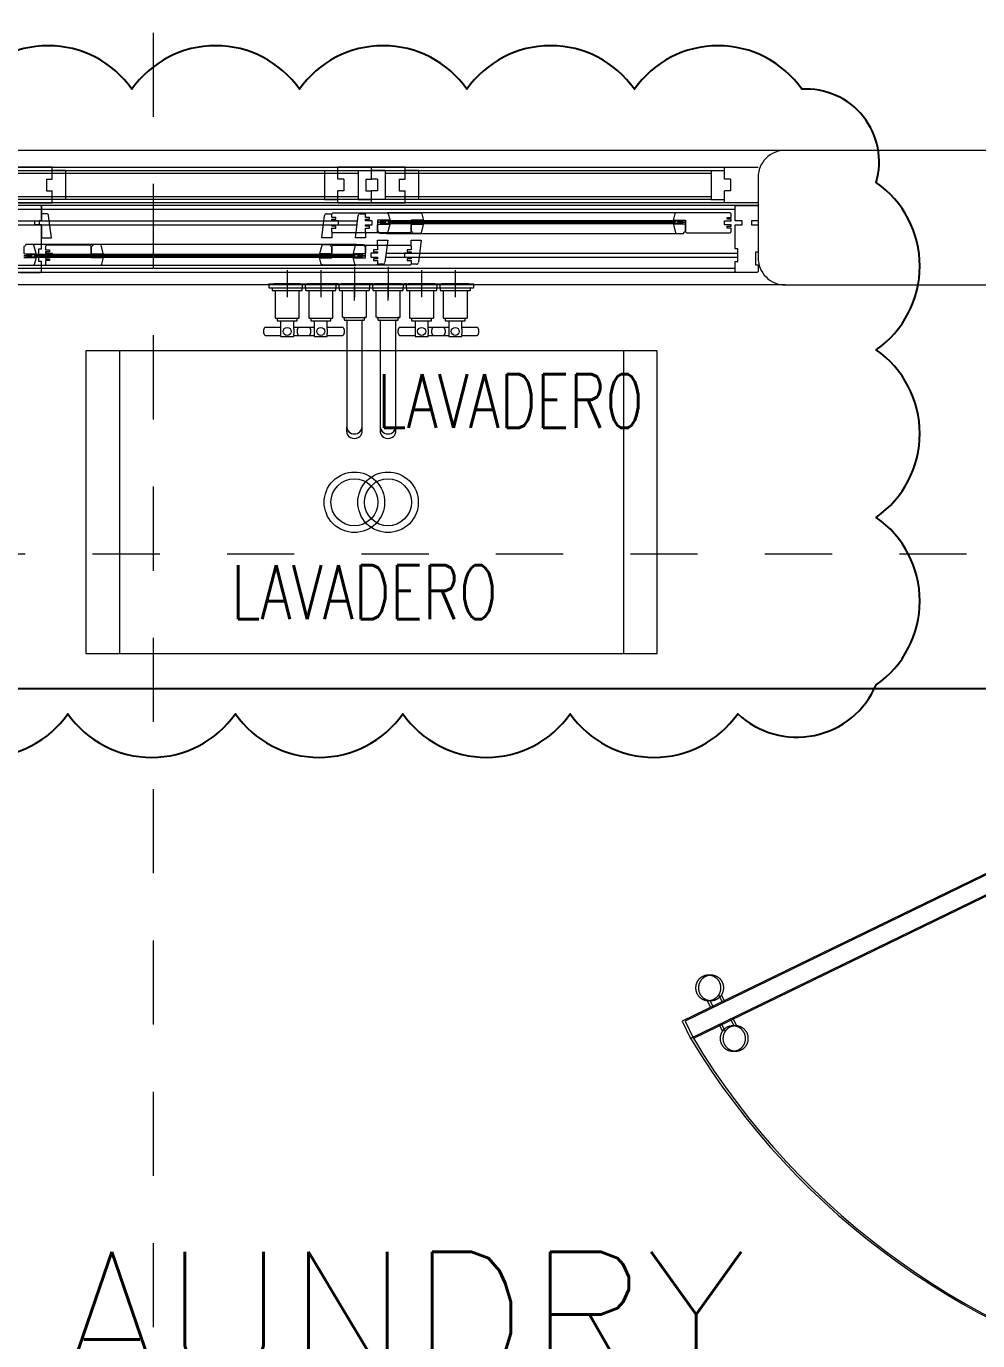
# Model space of a CAD drawing. Header units: metres. Extents: x -232 to 581, y 30 to 789.
# Drawn here: x 99.677 to 101.092, y 661.642 to 663.597 of the extents above; entities that cross this region are included whole.
import ezdxf

# ---------------------------------------------------------------- set-up
doc = ezdxf.new("R2010")
doc.units = ezdxf.units.M
for name, pattern in [('CENTER2', [28.575, 19.05, -3.175, 3.175, -3.175]), ('DASHED', [0.75, 0.5, -0.25]), ('HIDDEN2', [0.1875, 0.125, -0.0625])]:
    doc.linetypes.add(name, pattern=pattern)
for name, color, linetype, lineweight in [('A-DOOR', 35, 'Continuous', 5), ('A-WALL', 250, 'Continuous', 20), ('baños', 140, 'Continuous', 0), ('cristales', 131, 'Continuous', 0), ('MOB FIJOS', 251, 'Continuous', 0), ('PROYECCION', 9, 'DASHED', 0), ('textos', 7, 'Continuous', 0)]:
    doc.layers.add(name, color=color, linetype=linetype, lineweight=lineweight)
doc.layers.add('MOBILIARIOS', color=252, linetype='Continuous')
doc.layers.add('Techos 1', color=7, linetype='HIDDEN2', lineweight=9, true_color=0x42391a)
doc.styles.add('Arch-Dim', font='romans.shx', dxfattribs={"width": 0.75})
doc.styles.get("Standard").update_dxf_attribs({"font": 'arial.ttf'})

# ---------------------------------------------------------------- blocks, each defined once
blk = doc.blocks.new('puerta 1.00')
at = {"layer": 'A-DOOR'}
for p, q in [((-0.15, -0.0125), (-0.9369, -0.3949)), ((-0.1376, -0.038), (-0.15, -0.0125)), ((-0.1376, -0.038), (-0.9245, -0.4204)), ((-0.8946, -0.3743), (-0.8996, -0.3641)), ((-0.8777, -0.3661), (-0.8826, -0.3559)), ((-0.9369, -0.3949), (-0.9245, -0.4204)), ((-0.8822, -0.3998), (-0.8772, -0.4101)), ((-0.8653, -0.3916), (-0.8603, -0.4018))]:
    blk.add_line(p, q, dxfattribs=at)
for points in [[(-0.08, 0), (-0.08, -0.025), (-0.125, -0.025), (-0.125, -0.0125), (-0.2, -0.0125), (-0.2, 0), (-0.08, 0)], [(-0.08, -0.95), (-0.08, -0.925), (-0.125, -0.925), (-0.125, -0.9375), (-0.2, -0.9375), (-0.2, -0.95), (-0.08, -0.95)]]:
    blk.add_lwpolyline(points, dxfattribs=at)
blk.add_arc((0.0366, 0.1602), 1.1229, 211.1336, 257.8343, dxfattribs=at)
for points in [[(-0.8982, -0.3642), (-0.9033, -0.3642), (-0.912, -0.3591), (-0.917, -0.3504), (-0.917, -0.3403), (-0.912, -0.3316), (-0.9033, -0.3265), (-0.8932, -0.3265), (-0.8844, -0.3316), (-0.8794, -0.3403), (-0.8794, -0.3504), (-0.8844, -0.3591), (-0.8932, -0.3642), (-0.8982, -0.3642)], [(-0.8617, -0.4394), (-0.8667, -0.4394), (-0.8754, -0.4344), (-0.8805, -0.4256), (-0.8805, -0.4156), (-0.8754, -0.4068), (-0.8667, -0.4018), (-0.8566, -0.4018), (-0.8479, -0.4068), (-0.8428, -0.4156), (-0.8428, -0.4257), (-0.8479, -0.4344), (-0.8566, -0.4394), (-0.8617, -0.4394)]]:
    blk.add_open_spline(points, degree=2, dxfattribs=at)
blk = doc.blocks.new('bn29-63')
at = {"linetype": 'CENTER2'}
for p, q in [((-0.1, 0.02), (-0.1, -0.02)), ((0, 0.025), (0, 0.0035)), ((0, 0.02), (0, -0.02)), ((0.1, 0.02), (0.1, -0.02)), ((-0.025, 0), (-0.031, 0)), ((0.02, 0), (-0.02, 0)), ((0.025, 0), (0.031, 0)), ((-0.08, 0), (-0.12, 0)), ((0, -0.025), (0, -0.0035)), ((0.12, 0), (0.08, 0))]:
    blk.add_line(p, q, dxfattribs=at)
at = {"linetype": 'Continuous'}
for p, q in [((-0.0275, 0), (-0.0275, -0.0055)), ((0.0275, -0.0055), (0.0275, 0)), ((-0.1275, 0), (-0.0725, 0)), ((-0.1275, 0), (-0.1275, -0.0055)), ((-0.127, -0.006), (-0.073, -0.006)), ((-0.1225, -0.0065), (-0.1225, -0.0095)), ((-0.122, -0.01), (-0.078, -0.01)), ((-0.118, -0.01), (-0.118, -0.0505)), ((-0.082, -0.0505), (-0.082, -0.01)), ((-0.0775, -0.0095), (-0.0775, -0.0065)), ((-0.0725, -0.0055), (-0.0725, 0)), ((-0.0225, -0.007), (-0.0225, -0.0095)), ((-0.018, -0.011), (-0.018, -0.0495)), ((0.018, -0.0495), (0.018, -0.011)), ((0.0225, -0.0095), (0.0225, -0.007)), ((0.0725, 0), (0.1275, 0)), ((0.0725, 0), (0.0725, -0.0055)), ((0.073, -0.006), (0.127, -0.006)), ((0.0775, -0.0065), (0.0775, -0.0095)), ((0.078, -0.01), (0.122, -0.01)), ((0.082, -0.01), (0.082, -0.0505)), ((0.118, -0.0505), (0.118, -0.01)), ((0.1225, -0.0095), (0.1225, -0.0065)), ((0.1275, -0.0055), (0.1275, 0)), ((-0.1175, -0.051), (-0.0825, -0.051)), ((-0.1148, -0.051), (-0.1148, -0.0547)), ((-0.1144, -0.0552), (-0.0856, -0.0552)), ((-0.1098, -0.0554), (-0.0903, -0.0554)), ((-0.1098, -0.0554), (-0.1098, -0.0674)), ((-0.1089, -0.0552), (-0.1089, -0.0554)), ((-0.0911, -0.0554), (-0.0911, -0.0552)), ((-0.0903, -0.0675), (-0.0903, -0.0554)), ((-0.0851, -0.0547), (-0.0851, -0.051)), ((-0.015, -0.051), (-0.015, -0.0535)), ((-0.0115, -0.055), (-0.0115, -0.1745)), ((0.0115, -0.1745), (0.0115, -0.055)), ((0.015, -0.0535), (0.015, -0.051)), ((0.0825, -0.051), (0.1175, -0.051)), ((0.0851, -0.051), (0.0851, -0.0547)), ((0.0856, -0.0552), (0.1144, -0.0552)), ((0.0902, -0.0554), (0.1097, -0.0554)), ((0.0902, -0.0554), (0.0902, -0.0674)), ((0.0911, -0.0552), (0.0911, -0.0554)), ((0.1089, -0.0554), (0.1089, -0.0552)), ((0.1097, -0.0675), (0.1097, -0.0554)), ((0.1148, -0.0547), (0.1148, -0.051)), ((-0.1353, -0.0707), (-0.1353, -0.0709)), ((-0.1353, -0.0709), (-0.1353, -0.0711)), ((-0.1098, -0.0649), (-0.132, -0.0649)), ((-0.132, -0.0769), (-0.1098, -0.0769)), ((-0.1098, -0.0743), (-0.1098, -0.0779)), ((-0.068, -0.0649), (-0.0903, -0.0649)), ((-0.0903, -0.0779), (-0.0903, -0.0744)), ((-0.0903, -0.0769), (-0.068, -0.0769)), ((-0.0647, -0.0709), (-0.0647, -0.0708)), ((-0.0647, -0.0711), (-0.0647, -0.0709)), ((0.0647, -0.0707), (0.0647, -0.0709)), ((0.0647, -0.0709), (0.0647, -0.0711)), ((0.0902, -0.0649), (0.068, -0.0649)), ((0.068, -0.0769), (0.0902, -0.0769)), ((0.0902, -0.0743), (0.0902, -0.0779)), ((0.132, -0.0649), (0.1097, -0.0649)), ((0.1097, -0.0779), (0.1097, -0.0744)), ((0.1097, -0.0769), (0.132, -0.0769)), ((0.1353, -0.0709), (0.1353, -0.0708)), ((0.1353, -0.0711), (0.1353, -0.0709)), ((-0.1092, -0.0784), (-0.0908, -0.0784)), ((0.0908, -0.0784), (0.1092, -0.0784)), ((-0.0115, -0.1745), (-0.0115, -0.2108)), ((0.0115, -0.2108), (0.0115, -0.1745)), ((-0.0116, -0.2129), (-0.0116, -0.2196)), ((-0.0115, -0.2108), (-0.0115, -0.2129)), ((0.0115, -0.2129), (0.0115, -0.2108)), ((0.0116, -0.2196), (0.0116, -0.2129))]:
    blk.add_line(p, q, dxfattribs=at)
for centre in [(-0.1, -0.0709), (0.1, -0.0709)]:
    blk.add_circle(centre, 0.006, dxfattribs=at)
for centre, radius, start, end in [((-0.127, -0.0055), 0.0005, 180, 270), ((-0.123, -0.0065), 0.0005, 0, 90), ((-0.122, -0.0095), 0.0005, 180, 270), ((-0.078, -0.0095), 0.0005, 270, 0), ((-0.077, -0.0065), 0.0005, 90, 180), ((-0.073, -0.0055), 0.0005, 270, 0), ((-0.027, -0.0055), 0.000484, 180.5909, 257.2082), ((-0.0118, 2.0449), 2.0509, 269.6737, 270.0229), ((-0.0235, -0.007), 0.000994, 359.9015, 76.9051), ((-0.019, -0.011), 0.000956, 357.6447, 77.7093), ((0.019, -0.011), 0.000999, 105.4862, 180.0003), ((0.022, -0.0095), 0.000468, 302.2695, 1.2177), ((0.0235, -0.007), 0.000969, 105.515, 182.3446), ((0.073, -0.0055), 0.0005, 180, 270), ((0.077, -0.0065), 0.0005, 0, 90), ((0.078, -0.0095), 0.0005, 180, 270), ((0.122, -0.0095), 0.0005, 270, 0), ((0.123, -0.0065), 0.0005, 90, 180), ((0.127, -0.0055), 0.0005, 270, 0), ((-0.1175, -0.0505), 0.0005, 180, 270), ((-0.1144, -0.0547), 0.0005, 180, 270), ((-0.0856, -0.0547), 0.0005, 270, 0), ((-0.0825, -0.0505), 0.0005, 270, 0), ((-0.0175, -0.0495), 0.000478, 178.2673, 257.1382), ((-0.016, -0.051), 0.000959, 357.75, 77.9919), ((-0.0125, -0.055), 0.000979, 359.4823, 72.3164), ((0.0125, -0.055), 0.000994, 107.8916, 180.1174), ((0.0145, -0.0535), 0.000492, 288.0948, 0.3106), ((0.016, -0.051), 0.000997, 103.3628, 180.0254), ((0.0175, -0.0495), 0.000475, 305.7664, 0.8101), ((0.0825, -0.0505), 0.0005, 180, 270), ((0.0856, -0.0547), 0.0005, 180, 270), ((0.1144, -0.0547), 0.0005, 270, 0), ((0.1175, -0.0505), 0.0005, 270, 0), ((-0.1092, -0.0779), 0.0005, 180, 270), ((-0.0908, -0.0779), 0.0005, 270, 0), ((0.0908, -0.0779), 0.0005, 180, 270), ((0.1092, -0.0779), 0.0005, 270, 0), ((0, -0.2181), 0.0121, 213.9793, 325.1602)]:
    blk.add_arc(centre, radius, start, end, dxfattribs=at)
for centre, major_axis, ratio, start_param, end_param in [((0, 0), (0.0275, 0), 0.000034, 2.667121, 6.283185), ((0, 0), (0.0259, 0), 0.000034, 2.815846, 6.283185), ((0, 0), (0.0275, 0), 0.000034, 0, 0.47639), ((0, 0), (0.0259, 0), 0.000034, 0, 0.327867), ((0, -0.006), (0.027, 0), 0.000034, 3.141456, 6.282925), ((0, -0.01), (0.022, 0), 0.000034, 3.142066, 6.283185), ((0, -0.05), (0.0175, 0), 0.000034, 2.696758, 6.283185), ((0, -0.054), (0.0145, 0), 0.000034, 3.141569, 6.283185), ((0, -0.05), (0.0175, 0), 0.000034, 0, 0.440577), ((0, -0.2129), (0.0116, 0), 0.906322, 3.141593, 6.283185), ((0, -0.2129), (0.0115, 0), 0.906322, 3.141593, 6.283185), ((0, -0.2196), (0.0116, 0), 0.906322, 3.141593, 3.655143), ((0, -0.2196), (0.0116, 0), 0.906322, 5.752494, 6.283185)]:
    blk.add_ellipse(centre, major_axis=major_axis, ratio=ratio, start_param=start_param, end_param=end_param, dxfattribs=at)
for points, knots in [([(-0.0225, -0.0095), (-0.0225, -0.0095), (-0.0225, -0.0096), (-0.0225, -0.0097), (-0.0224, -0.0098), (-0.0223, -0.0099), (-0.0222, -0.01), (-0.0222, -0.01), (-0.0221, -0.01)], [0, 0, 0, 0, 0.042757, 0.325645, 0.547786, 0.733379, 0.889807, 1, 1, 1, 1]), ([(0.0271, -0.006), (0.0272, -0.006), (0.0272, -0.0059), (0.0274, -0.0058), (0.0275, -0.0057), (0.0275, -0.0056), (0.0275, -0.0055), (0.0275, -0.0055)], [0, 0, 0, 0, 0.168578, 0.402971, 0.679997, 0.948361, 1, 1, 1, 1]), ([(-0.015, -0.0535), (-0.015, -0.0535), (-0.015, -0.0536), (-0.015, -0.0537), (-0.0149, -0.0538), (-0.0148, -0.0539), (-0.0147, -0.054), (-0.0146, -0.054), (-0.0146, -0.054), (-0.0146, -0.054)], [0, 0, 0, 0, 0.071045, 0.33477, 0.544053, 0.719742, 0.867475, 0.987287, 1, 1, 1, 1]), ([(-0.1321, -0.0649), (-0.1321, -0.0649), (-0.1324, -0.0649), (-0.1329, -0.0651), (-0.1335, -0.0655), (-0.134, -0.066), (-0.1344, -0.0668), (-0.1348, -0.0677), (-0.1351, -0.0687), (-0.1353, -0.0697), (-0.1353, -0.0704), (-0.1353, -0.0707)], [0, 0, 0, 0, 0.045604, 0.158159, 0.271631, 0.39062, 0.514613, 0.640295, 0.76551, 0.890129, 1, 1, 1, 1]), ([(-0.1353, -0.0711), (-0.1353, -0.0712), (-0.1353, -0.0717), (-0.1352, -0.0726), (-0.135, -0.0736), (-0.1346, -0.0746), (-0.1342, -0.0754), (-0.1337, -0.0761), (-0.1332, -0.0766), (-0.1326, -0.0769), (-0.1322, -0.0769), (-0.1321, -0.0769)], [0, 0, 0, 0, 0.048847, 0.173034, 0.297636, 0.422848, 0.549037, 0.676469, 0.804317, 0.914337, 1, 1, 1, 1]), ([(-0.1098, -0.0674), (-0.1098, -0.0678), (-0.1097, -0.0681), (-0.1097, -0.0693), (-0.1097, -0.0701), (-0.1097, -0.0722), (-0.1098, -0.0734), (-0.1098, -0.0743)], [0.4022822, 0.4022822, 0.4022822, 0.4022822, 0.4375, 0.4375, 0.5, 0.5, 0.5975436, 0.5975436, 0.5975436, 0.5975436]), ([(-0.0903, -0.0675), (-0.0903, -0.0678), (-0.0903, -0.0682), (-0.0903, -0.0693), (-0.0903, -0.0701), (-0.0903, -0.0709)], [0.90411341, 0.90411341, 0.90411341, 0.90411341, 0.9375, 0.9375, 1, 1, 1, 1]), ([(-0.0647, -0.0708), (-0.0647, -0.0706), (-0.0647, -0.0701), (-0.0648, -0.0692), (-0.065, -0.0682), (-0.0654, -0.0672), (-0.0658, -0.0664), (-0.0663, -0.0657), (-0.0668, -0.0652), (-0.0674, -0.0649), (-0.0678, -0.0649), (-0.0679, -0.0649)], [0, 0, 0, 0, 0.048847, 0.173034, 0.297636, 0.422848, 0.549037, 0.676469, 0.804317, 0.914337, 1, 1, 1, 1]), ([(-0.0679, -0.0769), (-0.0679, -0.0769), (-0.0676, -0.0769), (-0.0671, -0.0767), (-0.0665, -0.0763), (-0.066, -0.0758), (-0.0656, -0.075), (-0.0652, -0.0742), (-0.0649, -0.0731), (-0.0647, -0.0721), (-0.0647, -0.0714), (-0.0647, -0.0711)], [0, 0, 0, 0, 0.045604, 0.158159, 0.271631, 0.39062, 0.514613, 0.640295, 0.76551, 0.890129, 1, 1, 1, 1]), ([(0.0679, -0.0649), (0.0679, -0.0649), (0.0676, -0.0649), (0.0671, -0.0651), (0.0665, -0.0655), (0.066, -0.066), (0.0656, -0.0668), (0.0652, -0.0677), (0.0649, -0.0687), (0.0647, -0.0697), (0.0647, -0.0704), (0.0647, -0.0707)], [0, 0, 0, 0, 0.045604, 0.158159, 0.271631, 0.39062, 0.514613, 0.640295, 0.76551, 0.890129, 1, 1, 1, 1]), ([(0.0647, -0.0711), (0.0647, -0.0712), (0.0647, -0.0717), (0.0648, -0.0726), (0.065, -0.0736), (0.0654, -0.0746), (0.0658, -0.0754), (0.0663, -0.0761), (0.0668, -0.0766), (0.0674, -0.0769), (0.0678, -0.0769), (0.0679, -0.0769)], [0, 0, 0, 0, 0.048847, 0.173034, 0.297636, 0.422848, 0.549037, 0.676469, 0.804317, 0.914337, 1, 1, 1, 1]), ([(0.0902, -0.0674), (0.0902, -0.0678), (0.0903, -0.0681), (0.0903, -0.0693), (0.0903, -0.0701), (0.0903, -0.0722), (0.0902, -0.0734), (0.0902, -0.0743)], [0.4022822, 0.4022822, 0.4022822, 0.4022822, 0.4375, 0.4375, 0.5, 0.5, 0.5975436, 0.5975436, 0.5975436, 0.5975436]), ([(0.1097, -0.0675), (0.1097, -0.0678), (0.1097, -0.0682), (0.1097, -0.0693), (0.1097, -0.0701), (0.1097, -0.0709)], [0.90411341, 0.90411341, 0.90411341, 0.90411341, 0.9375, 0.9375, 1, 1, 1, 1]), ([(0.1353, -0.0708), (0.1353, -0.0706), (0.1353, -0.0701), (0.1352, -0.0692), (0.135, -0.0682), (0.1346, -0.0672), (0.1342, -0.0664), (0.1337, -0.0657), (0.1332, -0.0652), (0.1326, -0.0649), (0.1322, -0.0649), (0.1321, -0.0649)], [0, 0, 0, 0, 0.048847, 0.173034, 0.297636, 0.422848, 0.549037, 0.676469, 0.804317, 0.914337, 1, 1, 1, 1]), ([(0.1321, -0.0769), (0.1321, -0.0769), (0.1324, -0.0769), (0.1329, -0.0767), (0.1335, -0.0763), (0.134, -0.0758), (0.1344, -0.075), (0.1348, -0.0742), (0.1351, -0.0731), (0.1353, -0.0721), (0.1353, -0.0714), (0.1353, -0.0711)], [0, 0, 0, 0, 0.045604, 0.158159, 0.271631, 0.39062, 0.514613, 0.640295, 0.76551, 0.890129, 1, 1, 1, 1])]:
    blk.add_open_spline(points, degree=3, knots=knots, dxfattribs=at)
for points in [[(-0.0903, -0.0709), (-0.0903, -0.0722), (-0.0903, -0.0734), (-0.0903, -0.0744)], [(0.1097, -0.0709), (0.1097, -0.0722), (0.1097, -0.0734), (0.1097, -0.0744)]]:
    blk.add_open_spline(points, degree=3, dxfattribs=at)
blk = doc.blocks.new('Fenton Bead')
at = {"color": 7}
blk.add_lwpolyline([(2.1, 12.5, -0.341999), (0.2, 11), (0, 10.7), (0, 1), (1, 0), (18, 0), (18, 0.5), (14.7, 12.9, 0.339454), (13.2, 14), (4.1, 14, 0.341999)], format="xyb", close=True, dxfattribs=at)
blk = doc.blocks.new('27.11.2025 LN09 1ER NIVEL')
at = {"layer": 'A-DOOR', "color": 18, "true_color": 0x000000}
for p, q in [((177.6238, 97.2441), (176.3438, 97.2441)), ((176.4538, 97.214), (176.9588, 97.214)), ((176.4538, 97.2101), (176.9388, 97.2101)), ((176.9388, 97.214), (176.9388, 97.1711)), ((176.9388, 97.214), (176.9588, 97.214)), ((176.9388, 97.2101), (176.9388, 97.175)), ((177.0088, 97.214), (177.5138, 97.214)), ((177.0288, 97.214), (177.0088, 97.214)), ((177.0288, 97.214), (177.0288, 97.1711)), ((177.0288, 97.2101), (177.5138, 97.2101)), ((177.0288, 97.2101), (177.0288, 97.175)), ((177.5138, 97.214), (177.5138, 97.1711)), ((177.5138, 97.214), (177.5338, 97.214)), ((177.5138, 97.2101), (177.5138, 97.175)), ((177.5838, 97.1623), (176.3838, 97.1623)), ((176.9388, 97.175), (176.4538, 97.175)), ((176.9588, 97.1711), (176.4538, 97.1711)), ((176.9388, 97.1711), (176.9588, 97.1711)), ((177.5138, 97.1711), (177.0088, 97.1711)), ((177.0288, 97.1711), (177.0088, 97.1711)), ((177.5138, 97.175), (177.0288, 97.175)), ((177.5138, 97.1711), (177.5338, 97.1711)), ((177.5498, 97.1608), (177.5513, 97.1623)), ((177.5498, 97.1393), (177.5498, 97.1608)), ((177.5513, 97.1623), (177.5838, 97.1623)), ((177.5838, 97.1623), (177.5838, 97.1393)), ((177.5498, 97.1563), (176.4178, 97.1563)), ((176.4295, 97.1393), (176.938, 97.1393)), ((176.9348, 97.1138), (176.939, 97.147)), ((176.942, 97.1498), (176.9498, 97.1498)), ((176.9498, 97.1498), (176.9513, 97.1513)), ((176.9498, 97.1443), (176.9498, 97.1498)), ((176.9558, 97.1443), (176.9498, 97.1443)), ((176.9498, 97.1393), (176.9498, 97.1416)), ((176.9498, 97.1416), (176.9558, 97.1416)), ((176.9598, 97.1393), (176.9498, 97.1393)), ((176.9513, 97.1513), (177.0319, 97.1513)), ((176.9558, 97.1416), (176.9558, 97.1443)), ((176.9598, 97.1333), (176.9598, 97.1393)), ((177.0353, 97.1403), (177.0178, 97.1403)), ((177.0178, 97.1403), (177.0178, 97.1228)), ((177.0228, 97.1393), (177.0288, 97.1353)), ((177.0228, 97.1353), (177.0288, 97.1393)), ((177.0319, 97.1513), (177.0337, 97.1499)), ((177.4616, 97.1513), (177.0319, 97.1513)), ((177.0337, 97.1499), (177.0358, 97.1418)), ((177.0358, 97.1408), (177.0353, 97.1403)), ((177.0358, 97.1418), (177.0358, 97.1408)), ((177.4598, 97.1499), (177.4578, 97.1418)), ((177.4578, 97.1418), (177.4578, 97.1408)), ((177.4578, 97.1408), (177.4583, 97.1403)), ((177.4583, 97.1403), (177.4758, 97.1403)), ((177.4616, 97.1513), (177.4598, 97.1499)), ((177.5423, 97.1513), (177.4616, 97.1513)), ((177.4708, 97.1393), (177.4648, 97.1353)), ((177.4708, 97.1353), (177.4648, 97.1393)), ((177.4758, 97.1403), (177.4758, 97.1228)), ((177.5338, 97.1333), (177.5338, 97.1393)), ((177.5338, 97.1393), (177.5438, 97.1393)), ((177.5378, 97.1416), (177.5378, 97.1443)), ((177.5378, 97.1443), (177.5438, 97.1443)), ((177.5438, 97.1416), (177.5378, 97.1416)), ((177.5438, 97.1498), (177.5423, 97.1513)), ((177.5438, 97.1443), (177.5438, 97.1498)), ((177.5438, 97.1393), (177.5438, 97.1416)), ((177.5598, 97.1393), (177.5498, 97.1393)), ((177.5598, 97.1333), (177.5598, 97.1393)), ((177.5838, 97.1393), (177.5738, 97.1393)), ((177.5738, 97.1393), (177.5738, 97.1333)), ((176.4302, 97.1333), (176.9373, 97.1333)), ((176.9498, 97.1313), (176.9498, 97.1333)), ((176.9498, 97.1333), (176.9598, 97.1333)), ((176.9558, 97.1313), (176.9498, 97.1313)), ((176.9498, 97.1228), (176.9498, 97.1286)), ((176.9498, 97.1286), (176.9558, 97.1286)), ((176.9513, 97.1213), (176.9498, 97.1228)), ((176.9498, 97.1228), (176.9498, 97.1138)), ((177.0163, 97.1213), (176.9513, 97.1213)), ((176.9558, 97.1286), (176.9558, 97.1313)), ((177.0178, 97.1228), (177.0163, 97.1213)), ((177.0178, 97.1373), (177.0228, 97.1373)), ((177.0178, 97.1373), (177.0228, 97.1373)), ((177.031, 97.1203), (177.4625, 97.1203)), ((177.4758, 97.1373), (177.4708, 97.1373)), ((177.4758, 97.1373), (177.4708, 97.1373)), ((177.4758, 97.1228), (177.4773, 97.1213)), ((177.4773, 97.1213), (177.5423, 97.1213)), ((177.5438, 97.1333), (177.5338, 97.1333)), ((177.5378, 97.1286), (177.5378, 97.1313)), ((177.5378, 97.1313), (177.5438, 97.1313)), ((177.5438, 97.1286), (177.5378, 97.1286)), ((177.5423, 97.1213), (177.5438, 97.1228)), ((177.5438, 97.1313), (177.5438, 97.1333)), ((177.5438, 97.1228), (177.5438, 97.1286)), ((177.5498, 97.0978), (177.5498, 97.1333)), ((177.5498, 97.1333), (177.5598, 97.1333)), ((177.5738, 97.1333), (177.5838, 97.1333)), ((177.5838, 97.1333), (177.5838, 97.0928)), ((176.9365, 97.1043), (176.505, 97.1043)), ((176.9498, 97.1138), (176.9348, 97.1138)), ((176.9498, 97.1018), (176.9513, 97.1033)), ((176.9498, 97.0843), (176.9498, 97.1018)), ((176.9513, 97.1033), (177.0163, 97.1033)), ((177.0163, 97.1033), (177.0178, 97.1018)), ((177.0178, 97.1018), (177.0178, 97.1108)), ((177.0178, 97.1108), (177.0328, 97.1108)), ((177.0178, 97.1018), (177.0178, 97.096)), ((177.0328, 97.1108), (177.0285, 97.0776)), ((176.4918, 97.0873), (176.4968, 97.0873)), ((176.4918, 97.0873), (176.4968, 97.0873)), ((176.5093, 97.0843), (176.4918, 97.0843)), ((176.4968, 97.0853), (176.5028, 97.0893)), ((176.4968, 97.0893), (176.5028, 97.0853)), ((176.5077, 97.0748), (176.5098, 97.0828)), ((176.5098, 97.0838), (176.5093, 97.0843)), ((176.5098, 97.0828), (176.5098, 97.0838)), ((176.9318, 97.0838), (176.9323, 97.0843)), ((176.9318, 97.0828), (176.9318, 97.0838)), ((176.9338, 97.0748), (176.9318, 97.0828)), ((176.9323, 97.0843), (176.9498, 97.0843)), ((176.9448, 97.0853), (176.9388, 97.0893)), ((176.9448, 97.0893), (176.9388, 97.0853)), ((176.9498, 97.0873), (176.9448, 97.0873)), ((176.9498, 97.0873), (176.9448, 97.0873)), ((177.0178, 97.0913), (177.0078, 97.0913)), ((177.0078, 97.0913), (177.0078, 97.0853)), ((177.0078, 97.0853), (177.0178, 97.0853)), ((177.0178, 97.096), (177.0118, 97.096)), ((177.0118, 97.096), (177.0118, 97.0933)), ((177.0118, 97.0933), (177.0178, 97.0933)), ((177.0178, 97.083), (177.0118, 97.083)), ((177.0118, 97.083), (177.0118, 97.0803)), ((177.0118, 97.0803), (177.0178, 97.0803)), ((177.0178, 97.0933), (177.0178, 97.0913)), ((177.0178, 97.0853), (177.0178, 97.083)), ((177.0178, 97.0803), (177.0178, 97.0748)), ((177.0295, 97.0853), (177.5538, 97.0853)), ((177.0302, 97.0913), (177.5538, 97.0913)), ((177.5538, 97.0978), (177.5498, 97.0978)), ((177.5538, 97.0788), (177.5538, 97.0978)), ((177.5838, 97.0928), (177.5798, 97.0928)), ((177.5798, 97.0928), (177.5798, 97.0738)), ((177.5513, 97.0623), (176.4163, 97.0623)), ((177.5498, 97.0683), (176.4178, 97.0683)), ((176.4253, 97.0733), (176.5059, 97.0733)), ((176.5059, 97.0733), (176.5077, 97.0748)), ((176.5059, 97.0733), (176.9356, 97.0733)), ((176.9356, 97.0733), (176.9338, 97.0748)), ((177.0163, 97.0733), (176.9356, 97.0733)), ((177.0178, 97.0748), (177.0163, 97.0733)), ((177.0255, 97.0748), (177.0178, 97.0748)), ((177.5498, 97.0638), (177.5498, 97.0788)), ((177.5498, 97.0788), (177.5538, 97.0788)), ((177.5513, 97.0623), (177.5498, 97.0638)), ((177.5823, 97.0623), (177.5513, 97.0623)), ((177.5798, 97.0738), (177.5838, 97.0738)), ((177.5838, 97.0638), (177.5823, 97.0623)), ((177.5838, 97.0738), (177.5838, 97.0638)), ((177.6238, 97.0441), (176.3438, 97.0441))]:
    blk.add_line(p, q, dxfattribs=at)
at = {"layer": 'A-DOOR', "color": 18, "true_color": 0x000000, "extrusion": (0, 0, -1)}
for p, q in [((176.3838, 97.219), (177.5838, 97.219)), ((176.9675, 97.2013), (176.9588, 97.2013)), ((176.9675, 97.2013), (176.9675, 97.1839)), ((177.0001, 97.2013), (177.0088, 97.2013)), ((177.0001, 97.2013), (177.0001, 97.1839)), ((177.5425, 97.2013), (177.5338, 97.2013)), ((177.5425, 97.2013), (177.5425, 97.1839)), ((176.9675, 97.1839), (176.9588, 97.1839)), ((177.0001, 97.1839), (177.0088, 97.1839)), ((177.5425, 97.1839), (177.5338, 97.1839)), ((177.5838, 97.1661), (176.3838, 97.1661))]:
    blk.add_line(p, q, dxfattribs=at)
for points in [[(-177.0088, 97.2013), (-177.0088, 97.219), (-176.9588, 97.219)], [(-176.9588, 97.2013), (-176.9588, 97.219), (-177.0088, 97.219)], [(-177.5338, 97.2013), (-177.5338, 97.219), (-177.5838, 97.219)], [(-176.9588, 97.1661), (-177.0088, 97.1661), (-177.0088, 97.1839)], [(-177.0088, 97.1661), (-176.9588, 97.1661), (-176.9588, 97.1839)], [(-177.5838, 97.1661), (-177.5338, 97.1661), (-177.5338, 97.1839)]]:
    blk.add_lwpolyline(points, dxfattribs=at)
at = {"layer": 'A-DOOR', "color": 18, "true_color": 0x000000}
for points in [[(177.4708, 97.1353), (177.0228, 97.1353), (177.0228, 97.1393), (177.4708, 97.1393)], [(177.4708, 97.1393), (177.0228, 97.1393), (177.0228, 97.1353), (177.4708, 97.1353)], [(177.0228, 97.1393), (177.0288, 97.1393), (177.0288, 97.1353), (177.0228, 97.1353)], [(177.0353, 97.1403), (177.0233, 97.1403), (177.0233, 97.1393), (177.0353, 97.1393)], [(177.0288, 97.1393), (177.0338, 97.1393), (177.0338, 97.1353), (177.0288, 97.1353)], [(177.4583, 97.1403), (177.4703, 97.1403), (177.4703, 97.1393), (177.4583, 97.1393)], [(177.4648, 97.1393), (177.4598, 97.1393), (177.4598, 97.1353), (177.4648, 97.1353)], [(177.4708, 97.1393), (177.4648, 97.1393), (177.4648, 97.1353), (177.4708, 97.1353)], [(177.0178, 97.1373), (177.0228, 97.1373), (177.0228, 97.1373), (177.0178, 97.1373)], [(177.0353, 97.1353), (177.0233, 97.1353), (177.0233, 97.1343), (177.0353, 97.1343)], [(177.4583, 97.1353), (177.4703, 97.1353), (177.4703, 97.1343), (177.4583, 97.1343)], [(177.4758, 97.1373), (177.4708, 97.1373), (177.4708, 97.1373), (177.4758, 97.1373)], [(176.4918, 97.0873), (176.4968, 97.0873), (176.4968, 97.0873), (176.4918, 97.0873)], [(176.4968, 97.0853), (176.5028, 97.0853), (176.5028, 97.0893), (176.4968, 97.0893)], [(176.4968, 97.0893), (176.9448, 97.0893), (176.9448, 97.0853), (176.4968, 97.0853)], [(176.4968, 97.0853), (176.9448, 97.0853), (176.9448, 97.0893), (176.4968, 97.0893)], [(176.5093, 97.0893), (176.4973, 97.0893), (176.4973, 97.0903), (176.5093, 97.0903)], [(176.5093, 97.0843), (176.4973, 97.0843), (176.4973, 97.0853), (176.5093, 97.0853)], [(176.5028, 97.0853), (176.5078, 97.0853), (176.5078, 97.0893), (176.5028, 97.0893)], [(176.9323, 97.0893), (176.9443, 97.0893), (176.9443, 97.0903), (176.9323, 97.0903)], [(176.9323, 97.0843), (176.9443, 97.0843), (176.9443, 97.0853), (176.9323, 97.0853)], [(176.9388, 97.0853), (176.9338, 97.0853), (176.9338, 97.0893), (176.9388, 97.0893)], [(176.9448, 97.0853), (176.9388, 97.0853), (176.9388, 97.0893), (176.9448, 97.0893)], [(176.9498, 97.0873), (176.9448, 97.0873), (176.9448, 97.0873), (176.9498, 97.0873)]]:
    blk.add_lwpolyline(points, close=True, dxfattribs=at)
for centre, start, end in [((176.942, 97.1468), 89.9985, 175.7109), ((177.0255, 97.0778), 269.9985, 355.7109)]:
    blk.add_arc(centre, 0.003, start, end, dxfattribs=at)
at = {"layer": 'A-WALL', "color": 18, "true_color": 0x000000}
blk.add_lwpolyline([(178.3838, 96.3841), (178.3838, 97.2041, 0.414214), (178.3438, 97.2441), (177.6238, 97.2441, 0.414214), (177.5838, 97.2041), (177.5838, 97.0841, 0.414214), (177.6238, 97.0441), (178.1438, 97.0441, -0.414214), (178.1838, 97.0041), (178.1838, 96.3841, 0.414214), (178.2238, 96.3441), (178.3438, 96.3441, 0.414214)], format="xyb", close=True, dxfattribs=at)
at = {"layer": 'cristales', "color": 18, "true_color": 0x000000, "const_width": 0.004}
for points in [[(177.4598, 97.1373), (177.0338, 97.1373)], [(176.5078, 97.0873), (176.9338, 97.0873)]]:
    blk.add_lwpolyline(points, dxfattribs=at)
at = {"layer": 'MOB FIJOS', "color": 18, "ltscale": 0.01, "true_color": 0x000000}
blk.add_lwpolyline([(177.3838, 96.9458), (176.5838, 96.9458), (176.5838, 96.4958), (177.3838, 96.4958)], close=True, dxfattribs=at)
for major_axis in [(-0.0318, -0.0318), (-0.0247, -0.0247)]:
    blk.add_ellipse((176.9833, 96.7208), major_axis=major_axis, ratio=1, start_param=2.356194489560823, end_param=8.639379796740409, dxfattribs=at)
at = {"layer": 'MOBILIARIOS', "color": 18, "true_color": 0x000000}
blk.add_lwpolyline([(176.3836, 95.4741), (176.3836, 96.4441), (178.1836, 96.4441)], dxfattribs=at)
at = {"layer": 'PROYECCION', "color": 18, "linetype": 'DASHED', "ltscale": 0.1, "true_color": 0x000000}
blk.add_line((176.1938, 96.6441), (178.1838, 96.6441), dxfattribs=at)
at = {"layer": 'Techos 1', "color": 18, "true_color": 0x000000}
blk.add_line((176.6838, 98.5441), (176.6838, 90.3441), dxfattribs=at)
at = {"layer": 'A-DOOR', "color": 18, "true_color": 0x000000, "yscale": 0.001000000023175567, "zscale": 0.001000000023175567, "rotation": 180}
for p, xscale in [((177.0178, 97.1343), -0.001000000023175567), ((177.4758, 97.1343), 0.001000000023175567)]:
    blk.add_blockref('Fenton Bead', p, dxfattribs=dict(at, xscale=xscale))
at = {"layer": 'A-DOOR', "color": 18, "true_color": 0x000000, "yscale": 0.001000000023175567, "zscale": 0.001000000023175567}
for p, xscale in [((176.4918, 97.0903), 0.001000000023175567), ((176.9498, 97.0903), -0.001000000023175567)]:
    blk.add_blockref('Fenton Bead', p, dxfattribs=dict(at, xscale=xscale))
at = {"layer": 'A-DOOR', "color": 18, "true_color": 0x000000}
blk.add_blockref('puerta 1.00', (178.4078, 96.3441), dxfattribs=at)
at = {"layer": 'MOB FIJOS', "color": 18, "ltscale": 0.01, "true_color": 0x000000}
blk.add_blockref('bn29-63', (176.9833, 97.0458), dxfattribs=at)
at = {"layer": 'textos', "color": 18, "true_color": 0x000000, "insert": (177.0173, 96.9114), "char_height": 0.08, "width": 26.65337, "attachment_point": 1, "style": 'Arch-Dim'}
blk.add_mtext('\\pxt5.9124,29;LAVADERO', dxfattribs=at)
blk = doc.blocks.new('20.03.2026 LN 09 PRIMER NIVEL ARQ')
at = {"layer": 'A-DOOR', "color": 1}
for p, q in [((-2.996, -56.4932), (-4.136, -56.4932)), ((-4.066, -56.5232), (-4.086, -56.5232)), ((-4.066, -56.5232), (-4.066, -56.5662)), ((-4.066, -56.5232), (-3.611, -56.5232)), ((-3.631, -56.5232), (-3.631, -56.5662)), ((-3.631, -56.5232), (-3.611, -56.5232)), ((-3.561, -56.5232), (-3.106, -56.5232)), ((-3.541, -56.5232), (-3.561, -56.5232)), ((-3.541, -56.5232), (-3.541, -56.5662)), ((-3.106, -56.5232), (-3.106, -56.5662)), ((-3.106, -56.5232), (-3.086, -56.5232)), ((-4.066, -56.5271), (-3.631, -56.5271)), ((-4.066, -56.5271), (-4.066, -56.5623)), ((-3.631, -56.5271), (-3.631, -56.5623)), ((-3.541, -56.5271), (-3.106, -56.5271)), ((-3.541, -56.5271), (-3.541, -56.5623)), ((-3.106, -56.5271), (-3.106, -56.5623)), ((-3.631, -56.5623), (-4.066, -56.5623)), ((-3.106, -56.5623), (-3.541, -56.5623)), ((-4.1035, -56.575), (-4.136, -56.575)), ((-3.036, -56.575), (-4.136, -56.575)), ((-4.102, -56.5765), (-4.1035, -56.575)), ((-4.102, -56.598), (-4.102, -56.5765)), ((-4.102, -56.5765), (-4.102, -56.598)), ((-3.07, -56.581), (-4.102, -56.581)), ((-4.066, -56.5662), (-4.086, -56.5662)), ((-3.611, -56.5662), (-4.066, -56.5662)), ((-3.631, -56.5662), (-3.611, -56.5662)), ((-3.106, -56.5662), (-3.561, -56.5662)), ((-3.541, -56.5662), (-3.561, -56.5662)), ((-3.106, -56.5662), (-3.086, -56.5662)), ((-3.07, -56.5765), (-3.0685, -56.575)), ((-3.07, -56.598), (-3.07, -56.5765)), ((-3.0685, -56.575), (-3.036, -56.575)), ((-3.036, -56.575), (-3.036, -56.598)), ((-4.112, -56.604), (-4.112, -56.598)), ((-4.112, -56.598), (-4.102, -56.598)), ((-4.102, -56.598), (-4.1055, -56.598)), ((-4.1055, -56.598), (-4.1055, -56.604)), ((-4.0943, -56.5875), (-4.102, -56.5875)), ((-4.087, -56.6235), (-4.0913, -56.5902)), ((-4.0903, -56.598), (-3.6317, -56.598)), ((-3.635, -56.6235), (-3.6307, -56.5902)), ((-3.6277, -56.5875), (-3.62, -56.5875)), ((-3.62, -56.5875), (-3.6185, -56.586)), ((-3.62, -56.593), (-3.62, -56.5875)), ((-3.614, -56.593), (-3.62, -56.593)), ((-3.62, -56.598), (-3.62, -56.5957)), ((-3.62, -56.5957), (-3.614, -56.5957)), ((-3.61, -56.598), (-3.62, -56.598)), ((-3.6185, -56.586), (-3.5379, -56.586)), ((-3.614, -56.5957), (-3.614, -56.593)), ((-3.61, -56.604), (-3.61, -56.598)), ((-3.5345, -56.597), (-3.552, -56.597)), ((-3.552, -56.597), (-3.552, -56.6145)), ((-3.552, -56.6), (-3.547, -56.6)), ((-3.552, -56.6), (-3.547, -56.6)), ((-3.547, -56.598), (-3.541, -56.602)), ((-3.547, -56.602), (-3.541, -56.598)), ((-3.5379, -56.586), (-3.536, -56.5874)), ((-3.1582, -56.586), (-3.5379, -56.586)), ((-3.536, -56.5874), (-3.534, -56.5955)), ((-3.534, -56.5965), (-3.5345, -56.597)), ((-3.534, -56.5955), (-3.534, -56.5965)), ((-3.16, -56.5874), (-3.162, -56.5955)), ((-3.162, -56.5955), (-3.162, -56.5965)), ((-3.162, -56.5965), (-3.1615, -56.597)), ((-3.1615, -56.597), (-3.144, -56.597)), ((-3.1582, -56.586), (-3.16, -56.5874)), ((-3.0775, -56.586), (-3.1582, -56.586)), ((-3.149, -56.598), (-3.155, -56.602)), ((-3.149, -56.602), (-3.155, -56.598)), ((-3.144, -56.6), (-3.149, -56.6)), ((-3.144, -56.6), (-3.149, -56.6)), ((-3.144, -56.597), (-3.144, -56.6145)), ((-3.086, -56.604), (-3.086, -56.598)), ((-3.086, -56.598), (-3.076, -56.598)), ((-3.082, -56.5957), (-3.082, -56.593)), ((-3.082, -56.593), (-3.076, -56.593)), ((-3.076, -56.5957), (-3.082, -56.5957)), ((-3.076, -56.5875), (-3.0775, -56.586)), ((-3.076, -56.593), (-3.076, -56.5875)), ((-3.076, -56.598), (-3.076, -56.5957)), ((-3.06, -56.598), (-3.07, -56.598)), ((-3.06, -56.604), (-3.06, -56.598)), ((-3.036, -56.598), (-3.046, -56.598)), ((-3.046, -56.598), (-3.046, -56.604)), ((-4.102, -56.604), (-4.112, -56.604)), ((-4.1055, -56.604), (-4.102, -56.604)), ((-4.102, -56.6395), (-4.102, -56.604)), ((-4.102, -56.604), (-4.102, -56.6235)), ((-4.0895, -56.604), (-3.6325, -56.604)), ((-3.62, -56.606), (-3.62, -56.604)), ((-3.62, -56.604), (-3.61, -56.604)), ((-3.614, -56.606), (-3.62, -56.606)), ((-3.62, -56.6145), (-3.62, -56.6087)), ((-3.62, -56.6087), (-3.614, -56.6087)), ((-3.6185, -56.616), (-3.62, -56.6145)), ((-3.62, -56.6145), (-3.62, -56.6235)), ((-3.5535, -56.616), (-3.6185, -56.616)), ((-3.614, -56.6087), (-3.614, -56.606)), ((-3.552, -56.6145), (-3.5535, -56.616)), ((-3.5388, -56.617), (-3.1573, -56.617)), ((-3.144, -56.6145), (-3.1425, -56.616)), ((-3.1425, -56.616), (-3.0775, -56.616)), ((-3.076, -56.604), (-3.086, -56.604)), ((-3.082, -56.6087), (-3.082, -56.606)), ((-3.082, -56.606), (-3.076, -56.606)), ((-3.076, -56.6087), (-3.082, -56.6087)), ((-3.0775, -56.616), (-3.076, -56.6145)), ((-3.076, -56.606), (-3.076, -56.604)), ((-3.076, -56.6145), (-3.076, -56.6087)), ((-3.07, -56.6395), (-3.07, -56.604)), ((-3.07, -56.604), (-3.06, -56.604)), ((-3.046, -56.604), (-3.036, -56.604)), ((-3.036, -56.604), (-3.036, -56.6445)), ((-4.106, -56.6585), (-4.106, -56.6395)), ((-4.106, -56.6395), (-4.102, -56.6395)), ((-4.102, -56.6235), (-4.087, -56.6235)), ((-4.0945, -56.634), (-4.096, -56.6355)), ((-4.096, -56.6355), (-4.096, -56.6413)), ((-4.0295, -56.634), (-4.0945, -56.634)), ((-4.028, -56.6355), (-4.0295, -56.634)), ((-4.028, -56.653), (-4.028, -56.6355)), ((-3.6333, -56.633), (-4.0148, -56.633)), ((-3.62, -56.6235), (-3.635, -56.6235)), ((-3.62, -56.6355), (-3.6185, -56.634)), ((-3.62, -56.653), (-3.62, -56.6355)), ((-3.6185, -56.634), (-3.5535, -56.634)), ((-3.5535, -56.634), (-3.552, -56.6355)), ((-3.552, -56.6355), (-3.552, -56.6265)), ((-3.552, -56.6265), (-3.537, -56.6265)), ((-3.552, -56.6355), (-3.552, -56.6413)), ((-3.537, -56.6265), (-3.5413, -56.6597)), ((-3.066, -56.6395), (-3.07, -56.6395)), ((-3.066, -56.6585), (-3.066, -56.6395)), ((-4.102, -56.6585), (-4.106, -56.6585)), ((-4.102, -56.6735), (-4.102, -56.6585)), ((-4.096, -56.6413), (-4.09, -56.6413)), ((-4.09, -56.644), (-4.096, -56.644)), ((-4.096, -56.644), (-4.096, -56.646)), ((-4.096, -56.646), (-4.086, -56.646)), ((-4.086, -56.652), (-4.096, -56.652)), ((-4.096, -56.652), (-4.096, -56.6543)), ((-4.096, -56.6543), (-4.09, -56.6543)), ((-4.09, -56.657), (-4.096, -56.657)), ((-4.096, -56.657), (-4.096, -56.6625)), ((-4.09, -56.6413), (-4.09, -56.644)), ((-4.09, -56.6543), (-4.09, -56.657)), ((-4.086, -56.646), (-4.086, -56.652)), ((-4.028, -56.65), (-4.023, -56.65)), ((-4.028, -56.65), (-4.023, -56.65)), ((-4.0105, -56.653), (-4.028, -56.653)), ((-4.023, -56.652), (-4.017, -56.648)), ((-4.023, -56.648), (-4.017, -56.652)), ((-4.012, -56.6625), (-4.01, -56.6545)), ((-4.01, -56.6535), (-4.0105, -56.653)), ((-4.01, -56.6545), (-4.01, -56.6535)), ((-3.638, -56.6535), (-3.6375, -56.653)), ((-3.638, -56.6545), (-3.638, -56.6535)), ((-3.636, -56.6625), (-3.638, -56.6545)), ((-3.6375, -56.653), (-3.62, -56.653)), ((-3.625, -56.652), (-3.631, -56.648)), ((-3.625, -56.648), (-3.631, -56.652)), ((-3.62, -56.65), (-3.625, -56.65)), ((-3.62, -56.65), (-3.625, -56.65)), ((-3.552, -56.646), (-3.562, -56.646)), ((-3.562, -56.646), (-3.562, -56.652)), ((-3.562, -56.652), (-3.552, -56.652)), ((-3.552, -56.6413), (-3.558, -56.6413)), ((-3.558, -56.6413), (-3.558, -56.644)), ((-3.558, -56.644), (-3.552, -56.644)), ((-3.552, -56.6543), (-3.558, -56.6543)), ((-3.558, -56.6543), (-3.558, -56.657)), ((-3.558, -56.657), (-3.552, -56.657)), ((-3.552, -56.644), (-3.552, -56.646)), ((-3.552, -56.652), (-3.552, -56.6543)), ((-3.552, -56.657), (-3.552, -56.6625)), ((-3.5403, -56.652), (-3.066, -56.652)), ((-3.5395, -56.646), (-3.066, -56.646)), ((-3.07, -56.6735), (-3.07, -56.6585)), ((-3.07, -56.6585), (-3.066, -56.6585)), ((-3.036, -56.6445), (-3.04, -56.6445)), ((-3.04, -56.6445), (-3.04, -56.6635)), ((-4.1345, -56.675), (-4.1035, -56.675)), ((-4.1035, -56.675), (-4.102, -56.6735)), ((-3.0685, -56.675), (-4.1035, -56.675)), ((-3.07, -56.669), (-4.102, -56.669)), ((-4.096, -56.6625), (-4.0945, -56.664)), ((-4.0945, -56.664), (-4.0139, -56.664)), ((-4.0139, -56.664), (-4.012, -56.6625)), ((-4.0139, -56.664), (-3.6342, -56.664)), ((-3.6342, -56.664), (-3.636, -56.6625)), ((-3.5535, -56.664), (-3.6342, -56.664)), ((-3.552, -56.6625), (-3.5535, -56.664)), ((-3.5443, -56.6625), (-3.552, -56.6625)), ((-3.0685, -56.675), (-3.07, -56.6735)), ((-3.0375, -56.675), (-3.0685, -56.675)), ((-3.04, -56.6635), (-3.036, -56.6635)), ((-3.036, -56.6735), (-3.0375, -56.675)), ((-3.036, -56.6635), (-3.036, -56.6735)), ((-2.996, -56.6932), (-4.176, -56.6932))]:
    blk.add_line(p, q, dxfattribs=at)
at = {"layer": 'A-DOOR', "color": 1, "extrusion": (0, 0, -1)}
for p, q in [((-4.136, -56.5182), (-3.036, -56.5182)), ((-4.0947, -56.536), (-4.086, -56.536)), ((-4.0947, -56.536), (-4.0947, -56.5534)), ((-3.6023, -56.536), (-3.611, -56.536)), ((-3.6023, -56.536), (-3.6023, -56.5534)), ((-3.5697, -56.536), (-3.561, -56.536)), ((-3.5697, -56.536), (-3.5697, -56.5534)), ((-3.0773, -56.536), (-3.086, -56.536)), ((-3.0773, -56.536), (-3.0773, -56.5534)), ((-4.0947, -56.5534), (-4.086, -56.5534)), ((-3.6023, -56.5534), (-3.611, -56.5534)), ((-3.5697, -56.5534), (-3.561, -56.5534)), ((-3.0773, -56.5534), (-3.086, -56.5534)), ((-3.036, -56.5712), (-4.136, -56.5712))]:
    blk.add_line(p, q, dxfattribs=at)
for points in [[(4.086, -56.536), (4.086, -56.5182), (4.136, -56.5182)], [(3.561, -56.536), (3.561, -56.5182), (3.611, -56.5182)], [(3.611, -56.536), (3.611, -56.5182), (3.561, -56.5182)], [(3.086, -56.536), (3.086, -56.5182), (3.036, -56.5182)], [(4.136, -56.5712), (4.086, -56.5712), (4.086, -56.5534)], [(3.611, -56.5712), (3.561, -56.5712), (3.561, -56.5534)], [(3.561, -56.5712), (3.611, -56.5712), (3.611, -56.5534)], [(3.036, -56.5712), (3.086, -56.5712), (3.086, -56.5534)]]:
    blk.add_lwpolyline(points, dxfattribs=at)
at = {"layer": 'A-DOOR', "color": 1}
for points in [[(-3.552, -56.6), (-3.547, -56.6), (-3.547, -56.6), (-3.552, -56.6)], [(-3.149, -56.602), (-3.547, -56.602), (-3.547, -56.598), (-3.149, -56.598)], [(-3.149, -56.598), (-3.547, -56.598), (-3.547, -56.602), (-3.149, -56.602)], [(-3.547, -56.598), (-3.541, -56.598), (-3.541, -56.602), (-3.547, -56.602)], [(-3.5345, -56.597), (-3.5465, -56.597), (-3.5465, -56.598), (-3.5345, -56.598)], [(-3.5345, -56.602), (-3.5465, -56.602), (-3.5465, -56.603), (-3.5345, -56.603)], [(-3.541, -56.598), (-3.536, -56.598), (-3.536, -56.602), (-3.541, -56.602)], [(-3.1615, -56.597), (-3.1495, -56.597), (-3.1495, -56.598), (-3.1615, -56.598)], [(-3.1615, -56.602), (-3.1495, -56.602), (-3.1495, -56.603), (-3.1615, -56.603)], [(-3.155, -56.598), (-3.16, -56.598), (-3.16, -56.602), (-3.155, -56.602)], [(-3.149, -56.598), (-3.155, -56.598), (-3.155, -56.602), (-3.149, -56.602)], [(-3.144, -56.6), (-3.149, -56.6), (-3.149, -56.6), (-3.144, -56.6)], [(-4.028, -56.65), (-4.023, -56.65), (-4.023, -56.65), (-4.028, -56.65)], [(-4.023, -56.652), (-4.017, -56.652), (-4.017, -56.648), (-4.023, -56.648)], [(-4.023, -56.648), (-3.625, -56.648), (-3.625, -56.652), (-4.023, -56.652)], [(-4.023, -56.652), (-3.625, -56.652), (-3.625, -56.648), (-4.023, -56.648)], [(-4.0105, -56.648), (-4.0225, -56.648), (-4.0225, -56.647), (-4.0105, -56.647)], [(-4.0105, -56.653), (-4.0225, -56.653), (-4.0225, -56.652), (-4.0105, -56.652)], [(-4.017, -56.652), (-4.012, -56.652), (-4.012, -56.648), (-4.017, -56.648)], [(-3.6375, -56.648), (-3.6255, -56.648), (-3.6255, -56.647), (-3.6375, -56.647)], [(-3.6375, -56.653), (-3.6255, -56.653), (-3.6255, -56.652), (-3.6375, -56.652)], [(-3.631, -56.652), (-3.636, -56.652), (-3.636, -56.648), (-3.631, -56.648)], [(-3.625, -56.652), (-3.631, -56.652), (-3.631, -56.648), (-3.625, -56.648)], [(-3.62, -56.65), (-3.625, -56.65), (-3.625, -56.65), (-3.62, -56.65)]]:
    blk.add_lwpolyline(points, close=True, dxfattribs=at)
for centre, start, end in [((-4.0943, -56.5905), 4.2891, 90.0015), ((-3.6277, -56.5905), 89.9985, 175.7109), ((-3.5443, -56.6595), 269.9985, 355.7109)]:
    blk.add_arc(centre, 0.003, start, end, dxfattribs=at)
at = {"layer": 'A-WALL', "color": 1}
blk.add_lwpolyline([(-2.186, -57.3532), (-2.186, -56.5332, 0.414214), (-2.226, -56.4932), (-2.996, -56.4932, 0.414214), (-3.036, -56.5332), (-3.036, -56.6532, 0.414214), (-2.996, -56.6932), (-2.436, -56.6932)], format="xyb", dxfattribs=at)
at = {"layer": 'baños', "color": 1}
for major_axis in [(-0.0318, -0.0318), (-0.0247, -0.0247)]:
    blk.add_ellipse((-3.5865, -57.0165), major_axis=major_axis, ratio=1, start_param=2.356194489560823, end_param=8.639379796740409, dxfattribs=at)
at = {"layer": 'cristales', "color": 1, "const_width": 0.004}
for points in [[(-3.16, -56.6), (-3.536, -56.6)], [(-4.012, -56.65), (-3.636, -56.65)]]:
    blk.add_lwpolyline(points, dxfattribs=at)
at = {"layer": 'MOB FIJOS', "color": 1, "ltscale": 0.01}
blk.add_lwpolyline([(-3.186, -56.7915), (-3.986, -56.7915), (-3.986, -57.2415), (-3.186, -57.2415)], close=True, dxfattribs=at)
at = {"layer": 'MOBILIARIOS', "color": 1}
blk.add_lwpolyline([(-4.2361, -58.2632), (-4.2361, -57.2932), (-2.436, -57.2932)], dxfattribs=at)
at = {"layer": 'PROYECCION', "color": 1, "linetype": 'DASHED', "ltscale": 0.1}
blk.add_line((-4.426, -57.0932), (-2.436, -57.0932), dxfattribs=at)
at = {"layer": 'Techos 1', "color": 1}
blk.add_line((-3.936, -55.1932), (-3.936, -63.3932), dxfattribs=at)
at = {"layer": 'A-DOOR', "color": 1, "yscale": 0.001000000023175567, "zscale": 0.001000000023175567, "rotation": 180}
for p, xscale in [((-3.552, -56.603), -0.001000000023175567), ((-3.144, -56.603), 0.001000000023175567)]:
    blk.add_blockref('Fenton Bead', p, dxfattribs=dict(at, xscale=xscale))
at = {"layer": 'A-DOOR', "color": 1, "yscale": 0.001000000023175567, "zscale": 0.001000000023175567}
for p, xscale in [((-4.028, -56.647), 0.001000000023175567), ((-3.62, -56.647), -0.001000000023175567)]:
    blk.add_blockref('Fenton Bead', p, dxfattribs=dict(at, xscale=xscale))
at = {"layer": 'A-DOOR', "color": 1}
blk.add_blockref('puerta 1.00', (-2.2078, -57.3932), dxfattribs=at)
at = {"layer": 'baños', "color": 1}
blk.add_blockref('bn29-63', (-3.5865, -56.6915), dxfattribs=at)
at = {"layer": 'baños', "color": 1, "linetype": 'Continuous'}
for tag, p in [('MODELNUMBER', (-12.0611, -62.0707)), ('MATERIAL', (-12.0611, -62.0709)), ('PRODUCT', (-12.0611, -62.0708)), ('TRADENAME', (-12.0611, -62.0708))]:
    blk.add_attdef(tag, p, '', height=0.0000254, rotation=359.9999, dxfattribs=at)
at = {"layer": 'textos', "color": 1, "insert": (-3.8198, -57.1102), "char_height": 0.08, "width": 26.65337, "attachment_point": 1, "style": 'Arch-Dim'}
blk.add_mtext('\\pxt5.9124,29;LAVADERO', dxfattribs=at)
at = {"layer": 'textos', "color": 1, "insert": (-4.3482, -58.3262), "char_height": 0.195, "width": 3.404877, "attachment_point": 7}
blk.add_mtext('{\\Fromans|c0; LAUNDRY}', dxfattribs=at)

msp = doc.modelspace()

# ---------------------------------------------------------------- linework, layer by layer
at = {"color": 6}
msp.add_lwpolyline([(99.4224, 663.5033, 0.520567), (99.4224, 663.2542, 0.520567), (99.4224, 663.0052, 0.520567), (99.4224, 662.7561, 0.520567), (99.49, 662.5747, 0.520567), (99.7391, 662.5747, 0.520567), (99.9882, 662.5747, 0.520567), (100.2373, 662.5747, 0.520567), (100.4863, 662.5747, 0.520567), (100.7354, 662.5747, 0.520567), (100.9414, 662.6177, 0.520567), (100.9414, 662.8668, 0.520567), (100.9414, 663.1159, 0.520567), (100.9414, 663.3649, 0.520567), (100.8307, 663.5033, 0.520567), (100.5817, 663.5033, 0.520567), (100.3326, 663.5033, 0.520567), (100.0835, 663.5033, 0.520567), (99.8344, 663.5033, 0.520567), (99.5853, 663.5033, 0.520567)], format="xyb", close=True, dxfattribs=at)

# ---------------------------------------------------------------- block references
at = {"color": 1}
for name, p in [('20.03.2026 LN 09 PRIMER NIVEL ARQ', (103.8018, 719.9057)), ('27.11.2025 LN09 1ER NIVEL', (-76.818, 566.1684))]:
    msp.add_blockref(name, p, dxfattribs=at)

doc.saveas('drawing.dxf')
